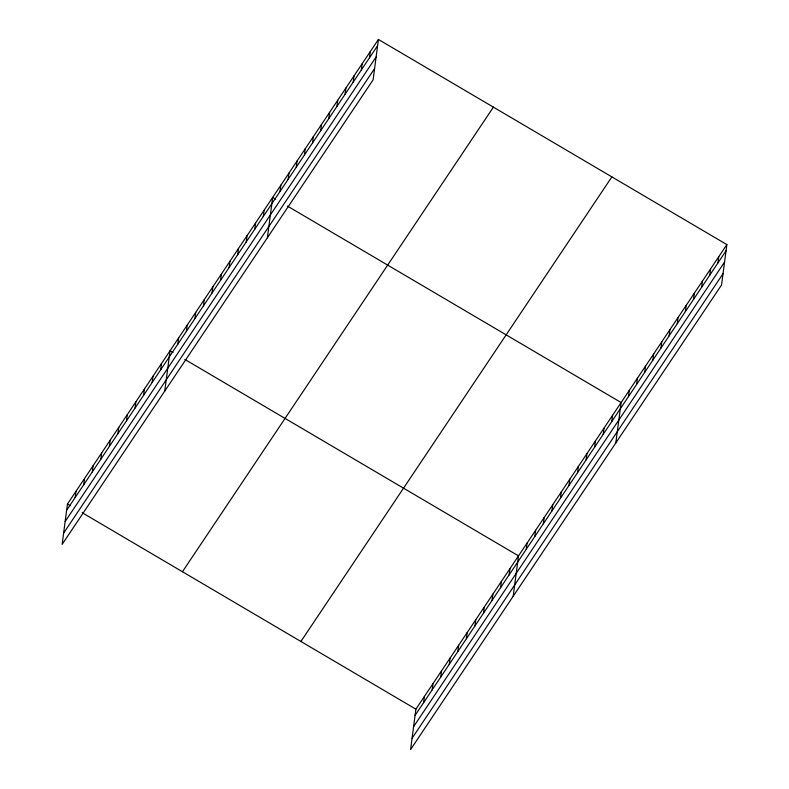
<?xml version="1.0" encoding="UTF-8"?>
<svg xmlns="http://www.w3.org/2000/svg" width="789" height="789" viewBox="0 0 789 789"><rect width="100%" height="100%" fill="white"/><g stroke="black" fill="none" stroke-linecap="round" stroke-linejoin="round"><path stroke-width="1.18" d="M378.414 39.45L67.45 504.033L62.134 544.41L373.108 79.827L378.414 39.45L726.866 244.59L721.55 284.967L410.586 749.55L415.892 709.173L726.866 244.59M75.182 497.494L76.01 491.261M83.733 484.722L84.561 478.479M92.283 471.94L93.112 465.707M100.844 459.168L101.663 452.935M109.395 446.387L110.213 440.154M117.946 433.615L118.764 427.382M126.496 420.843L127.315 414.6M135.047 408.061L135.866 401.828M143.598 395.289L144.417 389.056M152.149 382.507L152.967 376.274M160.7 369.735L161.518 363.502M164.753 391.097L170.069 350.72L173.018 352.456M177.801 344.182L178.62 337.948M186.352 331.41L187.18 325.167M194.903 318.628L195.731 312.395M203.454 305.856L204.282 299.623M212.014 293.074L212.833 286.841M220.565 280.302L221.384 274.069M229.116 267.52L229.934 261.287M237.667 254.748L238.485 248.515M246.217 241.976L247.036 235.733M254.768 229.195L255.587 222.962M263.319 216.423L264.137 210.19M267.372 237.785L272.688 197.408L275.637 199.144M280.006 191.49L280.825 185.257M288.133 179.34L288.961 173.107M296.269 167.189L297.088 160.956M304.406 155.038L305.225 148.805M312.533 142.888L313.351 136.655M320.669 130.737L321.488 124.504M328.796 118.587L329.624 112.354M336.933 106.436L337.751 100.203M345.069 94.285L345.888 88.052M353.196 82.135L354.024 75.902M361.332 69.984L362.151 63.751M369.469 57.834L370.288 51.601M423.624 702.634L424.452 696.401M432.175 689.862L433.003 683.619M440.726 677.08L441.554 670.847M449.286 664.308L450.105 658.065M457.837 651.527L458.656 645.294M466.388 638.755L467.206 632.522M474.939 625.973L475.757 619.74M483.489 613.201L484.308 606.968M492.04 600.429L492.859 594.186M500.591 587.647L501.409 581.414M509.142 574.875L509.96 568.632M513.195 596.237L518.511 555.86L184.813 359.399M526.243 549.322L527.062 543.088M534.794 536.54L535.623 530.307M543.345 523.768L544.173 517.535M551.896 510.996L552.724 504.753M560.456 498.214L561.275 491.981M569.007 485.442L569.826 479.209M577.558 472.66L578.376 466.427M586.109 459.888L586.927 453.655M594.659 447.107L595.478 440.873M603.21 434.335L604.029 428.102M611.761 421.563L612.58 415.32M615.814 442.925L621.13 402.548L287.433 206.087M628.448 396.63L629.267 390.397M636.575 384.48L637.404 378.247M644.712 372.329L645.53 366.096M652.848 360.178L653.667 353.945M660.975 348.028L661.793 341.795M669.111 335.877L669.93 329.644M677.238 323.727L678.067 317.494M685.375 311.576L686.193 305.343M693.511 299.425L694.33 293.192M701.638 287.275L702.466 281.042M709.775 275.124L710.593 268.891M717.911 262.974L718.73 256.741M66.631 510.276L377.596 45.683M65.152 521.539L376.116 56.956M63.623 533.147L374.588 68.564M182.437 571.729L493.401 107.146M300.915 641.477L611.879 176.894M415.073 715.406L726.038 250.823M413.594 726.679L724.558 262.086M412.065 738.287L723.03 273.694M67.45 504.033L70.399 505.769M82.194 512.712L415.892 709.173"/></g></svg>
